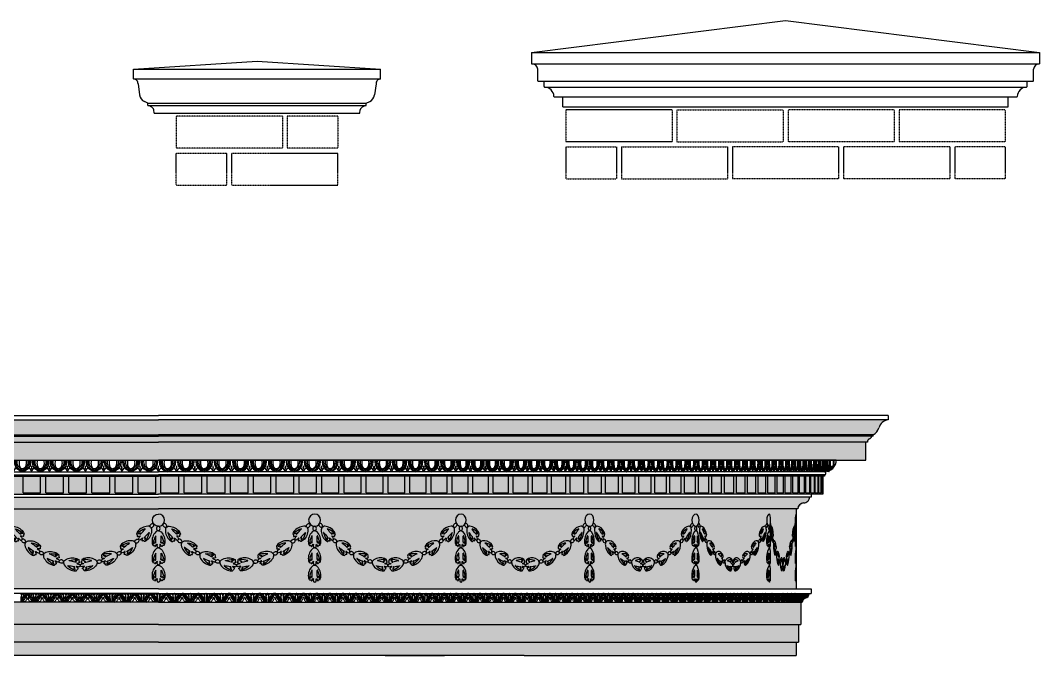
# Model space of a CAD drawing. Extents: x -9127 to 548, y 11049 to 16542.
# Drawn here: x -1516 to 548, y 15179 to 16464 of the extents above; entities that cross this region are included whole.
import ezdxf

# ---------------------------------------------------------------- set-up
doc = ezdxf.new("R2010")
doc.units = 0
doc.header["$MEASUREMENT"] = 0
doc.linetypes.add('HIDDEN', pattern=[0.375, 0.25, -0.125])
doc.layers.get('0').update_dxf_attribs({"linetype": 'CONTINUOUS'})
for name, color, linetype in [('2', 5, 'HIDDEN'), ('detail', 7, 'CONTINUOUS'), ('hatch', 133, 'CONTINUOUS')]:
    doc.layers.add(name, color=color, linetype=linetype)

# ---------------------------------------------------------------- blocks, each defined once
blk = doc.blocks.new('4')
at = {"layer": '2'}
for p, q in [((-6406.7, 11362.1), (-6621.7, 11362.1)), ((-6621.7, 11362.1), (-6621.7, 11297.1)), ((-6406.7, 11362.1), (-6406.7, 11297.1)), ((-6396.7, 11362.1), (-6396.7, 11297.1)), ((-6294.2, 11362.1), (-6396.7, 11362.1)), ((-6294.2, 11362.1), (-6294.2, 11297.1)), ((-6406.7, 11297.1), (-6621.7, 11297.1)), ((-6294.2, 11297.1), (-6396.7, 11297.1)), ((-6621.7, 11287.1), (-6519.2, 11287.1)), ((-6621.7, 11222.1), (-6621.7, 11287.1)), ((-6519.2, 11222.1), (-6519.2, 11287.1)), ((-6509.2, 11222.1), (-6509.2, 11287.1)), ((-6509.2, 11287.1), (-6294.2, 11287.1)), ((-6294.2, 11222.1), (-6294.2, 11287.1)), ((-6621.7, 11222.1), (-6519.2, 11222.1)), ((-6509.2, 11222.1), (-6294.2, 11222.1))]:
    blk.add_line(p, q, dxfattribs=at)
at = {"layer": 'detail'}
for p, q in [((-6708, 11457.1), (-6458, 11473.1)), ((-6708, 11457.1), (-6208, 11457.1)), ((-6708, 11437.1), (-6708, 11457.1)), ((-6458, 11473.1), (-6208, 11457.1)), ((-6208, 11437.1), (-6208, 11457.1)), ((-6708, 11437.1), (-6208, 11437.1)), ((-6699, 11427.1), (-6695.8, 11404.7)), ((-6217, 11427.1), (-6220.1, 11404.7)), ((-6678.8, 11388.1), (-6686.1, 11391.5)), ((-6678.8, 11388.1), (-6237.1, 11388.1)), ((-6678.8, 11383.1), (-6678.8, 11388.1)), ((-6678.8, 11383.1), (-6237.1, 11383.1)), ((-6666.5, 11368.1), (-6667, 11374.5)), ((-6249.5, 11368.1), (-6248.9, 11374.5)), ((-6237.1, 11388.1), (-6229.8, 11391.5)), ((-6237.1, 11383.1), (-6237.1, 11388.1)), ((-6666.5, 11368.1), (-6249.5, 11368.1))]:
    blk.add_line(p, q, dxfattribs=at)
for centre, radius, start, end in [((-6708.4, 11427.7), 9.4, 356.323, 87.6514), ((-6207.6, 11427.7), 9.4, 92.3486, 183.677), ((-6678.9, 11406.9), 17, 187.4168, 245), ((-6237, 11406.9), 17, 295, 352.5832), ((-6681, 11366.4), 16.9, 44.0627, 82.8072), ((-6676.2, 11372.1), 9.54, 15.8483, 39.1744), ((-6668, 11374.4), 1, 5, 15.8483), ((-6239.7, 11372.1), 9.54, 140.8256, 164.1517), ((-6247.9, 11374.4), 1, 164.1517, 175), ((-6235, 11366.4), 16.9, 97.1928, 135.9373)]:
    blk.add_arc(centre, radius, start, end, dxfattribs=at)
blk = doc.blocks.new('5')
at = {"layer": '2'}
for p, q in [((-5832.6, 11374.6), (-5832.6, 11309.6)), ((-5617.6, 11374.6), (-5832.6, 11374.6)), ((-5617.6, 11374.6), (-5617.6, 11309.6)), ((-5607.6, 11374.6), (-5392.6, 11374.6)), ((-5607.6, 11374.6), (-5607.6, 11309.6)), ((-5392.6, 11374.6), (-5392.6, 11309.6)), ((-5382.6, 11374.6), (-5382.6, 11309.6)), ((-5167.6, 11374.6), (-5382.6, 11374.6)), ((-5167.6, 11374.6), (-5167.6, 11309.6)), ((-5157.6, 11374.6), (-5157.6, 11309.6)), ((-4942.6, 11374.6), (-5157.6, 11374.6)), ((-4942.6, 11374.6), (-4942.6, 11309.6)), ((-5617.6, 11309.6), (-5832.6, 11309.6)), ((-5832.6, 11299.6), (-5730.1, 11299.6)), ((-5832.6, 11299.6), (-5832.6, 11234.6)), ((-5730.1, 11299.6), (-5730.1, 11234.6)), ((-5720.1, 11299.6), (-5720.1, 11234.6)), ((-5720.1, 11299.6), (-5505.1, 11299.6)), ((-5607.6, 11309.6), (-5392.6, 11309.6)), ((-5505.1, 11299.6), (-5505.1, 11234.6)), ((-5280.1, 11299.6), (-5495.1, 11299.6)), ((-5495.1, 11299.6), (-5495.1, 11234.6)), ((-5167.6, 11309.6), (-5382.6, 11309.6)), ((-5280.1, 11299.6), (-5280.1, 11234.6)), ((-5270.1, 11299.6), (-5270.1, 11234.6)), ((-5055.1, 11299.6), (-5270.1, 11299.6)), ((-4942.6, 11309.6), (-5157.6, 11309.6)), ((-5055.1, 11299.6), (-5055.1, 11234.6)), ((-4942.6, 11299.6), (-5045.1, 11299.6)), ((-5045.1, 11299.6), (-5045.1, 11234.6)), ((-4942.6, 11299.6), (-4942.6, 11234.6)), ((-5832.6, 11234.6), (-5730.1, 11234.6)), ((-5720.1, 11234.6), (-5505.1, 11234.6)), ((-5280.1, 11234.6), (-5495.1, 11234.6)), ((-5055.1, 11234.6), (-5270.1, 11234.6)), ((-4942.6, 11234.6), (-5045.1, 11234.6))]:
    blk.add_line(p, q, dxfattribs=at)
at = {"layer": 'detail'}
for p, q in [((-5902.1, 11490.6), (-5387.6, 11555.6)), ((-5387.6, 11555.6), (-4873.1, 11490.6)), ((-5902.1, 11490.6), (-5902.1, 11467.6)), ((-5902.1, 11490.6), (-4873.1, 11490.6)), ((-4873.1, 11490.6), (-4873.1, 11467.6)), ((-5902.1, 11467.6), (-4873.1, 11467.6)), ((-5889.6, 11433.6), (-5889.6, 11456.6)), ((-4885.6, 11433.6), (-4885.6, 11456.6)), ((-5888.6, 11432.6), (-4886.6, 11432.6)), ((-5876.6, 11421.6), (-5876.6, 11432.6)), ((-5875.7, 11420.6), (-4899.6, 11420.6)), ((-4898.6, 11421.6), (-4898.6, 11432.6)), ((-5855.7, 11400.6), (-4919.6, 11400.6)), ((-5838.6, 11380.6), (-5838.6, 11400.6)), ((-4936.6, 11380.6), (-4936.6, 11400.6)), ((-5838.6, 11380.6), (-4936.6, 11380.6))]:
    blk.add_line(p, q, dxfattribs=at)
for centre, radius, start, end in [((-5901.4, 11455.8), 11.8, 3.9619, 93.3425), ((-4873.8, 11455.8), 11.8, 86.6575, 176.0381), ((-5888.6, 11433.6), 1, 180, 270), ((-5875.6, 11421.6), 1, 180, 267.2706), ((-5876.6, 11400.6), 20, 2.7294, 87.2706), ((-4898.6, 11400.6), 20, 92.7294, 177.2706), ((-4899.6, 11421.6), 1, 272.7294, 0), ((-4886.6, 11433.6), 1, 270, 0), ((-5855.7, 11401.6), 1, 182.7294, 270), ((-4919.6, 11401.6), 1, 270, 357.2706)]:
    blk.add_arc(centre, radius, start, end, dxfattribs=at)
blk = doc.blocks.new('gren')
at = {"color": 0}
for points in [[(0, 6.6, -0.053063), (0.5, 12.7, -0.048301), (0, 18.5, -0.34482)], [(59.2, 6.6, 0.053063), (58.6, 12.7, 0.048301), (59.2, 18.5, 0.34482)]]:
    blk.add_lwpolyline(points, format="xyb", dxfattribs=at)
for centre, radius, start, end in [((36.3, 31.8), 33.5, 172.0979, 258.3608), ((37.8, 31.1), 30.5, 170.1016, 254.2834), ((38.8, 30.6), 26.7, 167.5641, 249.766), ((21.3, 31.1), 30.5, 285.7166, 9.8984), ((20.3, 30.6), 26.7, 290.234, 12.4359), ((22.8, 31.8), 33.5, 281.6392, 7.9021), ((37.1, -17.3), 41, 133.3659, 154.9901), ((22, -17.3), 41, 25.0099, 46.6341)]:
    blk.add_arc(centre, radius, start, end, dxfattribs=at)
for points in [[(18.7, 37.1), (17.9, 26.6), (20.3, 15.7), (24.5, 10.7), (29.6, 8.5)], [(40.5, 37.1), (41.2, 26.6), (38.9, 15.7), (34.7, 10.7), (29.6, 8.5)]]:
    blk.add_spline(points, degree=3, dxfattribs=at)
blk = doc.blocks.new('decor1')
at = {"color": 0}
for points in [[(4.6, -47.4), (4.7, -31.8, -0.034677), (6.2, -13.5, 0.226548), (3.3, -2, 0.110822), (0, 0, 1.23565)], [(25.6, -1.5, 0.099028), (14.7, -3.2, 0.106456), (11.3, -5.3, 0.1731), (7, -14, 0.021552), (4.6, -47.4, -0.656139)], [(7.2, -47.4, -0.16061), (13.2, -20.6, 0.005133), (19.8, -12.6, -0.264664), (25.6, -1.5, 0.739067)], [(7.2, -47.4, -0.234232), (19.9, -20.6, 0.12011), (26.6, -12.6, -0.356485), (42.6, -0.3, 0.739067)], [(13.8, -47.6, -0.245305), (25.2, -23, 0.179896), (32.4, -12.7, -0.341803), (42.6, -3.2, 0.739067)], [(20.2, -47.1, -0.237811), (27.1, -28.3, 0.185037), (35.9, -15.4, -0.334914), (42.6, -8.6, 0.739067)], [(20.2, -47.1, 0.199524), (29.2, -43.6, 0.047563), (35, -37.2, 0.146736), (38.9, -27.3, -0.153275), (42.6, -19.5, -0.673072)], [(78.1, -47.4, 0.234232), (65.3, -20.6, -0.12011), (58.7, -12.6, 0.356485), (42.6, -0.3, -0.739067)], [(71.4, -47.6, 0.245305), (60, -23, -0.179896), (52.9, -12.7, 0.341803), (42.6, -3.2, -0.739067)], [(65.1, -47.1, 0.237811), (58.2, -28.3, -0.185037), (49.4, -15.4, 0.334914), (42.6, -8.6, -0.739067)], [(65.1, -47.1, -0.199524), (56, -43.6, -0.047563), (50.2, -37.2, -0.146736), (46.4, -27.3, 0.153275), (42.6, -19.5, 0.673072)], [(78.1, -47.4, 0.16061), (72.1, -20.6, -0.005133), (65.5, -12.6, 0.264664), (59.7, -1.5, -0.739067)], [(59.7, -1.5, -0.099028), (70.6, -3.2, -0.106456), (74, -5.3, -0.1731), (78.3, -14, -0.021552), (80.7, -47.4, 0.656139)], [(80.7, -47.4), (80.5, -31.8, 0.034677), (79, -13.5, -0.226548), (81.9, -2, -0.110822), (85.3, 0, -1.23565)]]:
    blk.add_lwpolyline(points, format="xyb", dxfattribs=at)
blk = doc.blocks.new('decor3')
at = {"color": 0}
for points in [[(0, 417.2), (7.2, 415.3, -0.131652), (21.4, 407.1, -0.230639), (51.5, 319.7, -0.070365), (46.6, 301.4, -0.334111), (42.3, 298.9, 0.334111), (29.7, 291.6, -0.661259), (24.6, 291.6, -0.028678), (13.4, 309.3, 0.299442), (11.3, 303.5, -0.047568), (12.1, 298.8, -0.0135), (11.6, 290, -0.390478), (0, 278.1, -2.364346)], [(64.6, 446.7), (60.7, 440.5, 0.131652), (55.8, 424.8, 0.230639), (93.1, 340.2, 0.070365), (109.2, 330.1, 0.334111), (113.9, 331.2, -0.334111), (128.2, 334.4, 0.661259), (131.9, 337.8, 0.028678), (128.1, 358.4, -0.299442), (133.6, 355.7, 0.047568), (136.2, 351.6, 0.0135), (142.6, 345.5, 0.390478), (159.1, 344.7, 2.364346)], [(64.6, 446.7), (71.2, 450.2, -0.131652), (87.2, 453.8, -0.230639), (168.7, 410.2, -0.070365), (177.5, 393.4, -0.334111), (176.1, 388.7, 0.334111), (171.7, 374.7, -0.661259), (168, 371.3, -0.028678), (147.8, 376.7, 0.299442), (150.1, 370.9, -0.047568), (154, 368.1, -0.0135), (159.6, 361.2, -0.390478), (159.1, 344.7, -2.364346)], [(108.9, 429.8, -1.063726), (109.3, 431.6, -0.094066), (164.8, 403.2, -0.357627), (166.2, 397.4, -0.473159), (159.7, 395.9, 0.18212), (148, 399.5, 0.691876), (147.3, 397.2, -0.215814), (150.5, 391.2, -0.473159), (148.5, 389.4, -0.215814), (140.8, 394.2, 0.023076), (108.9, 429.8, -60.657064)], [(1201.5, 446.7), (1194.9, 450.2, 0.131652), (1178.9, 453.8, 0.230639), (1097.5, 410.2, 0.070365), (1088.6, 393.4, 0.334111), (1090, 388.7, -0.334111), (1094.4, 374.7, 0.661259), (1098.1, 371.3, 0.028678), (1118.3, 376.7, -0.299442), (1116, 370.9, 0.047568), (1112.1, 368.1, 0.0135), (1106.5, 361.2, 0.390478), (1107, 344.7, 2.364346)], [(1157.2, 429.8, 1.063726), (1156.8, 431.6, 0.094066), (1101.3, 403.2, 0.357627), (1100, 397.4, 0.473159), (1106.4, 395.9, -0.18212), (1118.1, 399.5, -0.691876), (1118.8, 397.2, 0.215814), (1115.7, 391.2, 0.473159), (1117.6, 389.4, 0.215814), (1125.3, 394.2, -0.023076), (1157.2, 429.8, 60.657064)], [(1201.5, 446.7), (1205.4, 440.5, -0.131652), (1210.3, 424.8, -0.230639), (1173, 340.2, -0.070365), (1156.9, 330.1, -0.334111), (1152.2, 331.2, 0.334111), (1137.9, 334.4, -0.661259), (1134.2, 337.8, -0.028678), (1138, 358.4, 0.299442), (1132.5, 355.7, -0.047568), (1129.9, 351.6, -0.0135), (1123.6, 345.5, -0.390478), (1107, 344.7, -2.364346)], [(1266.1, 417.2), (1259, 415.3, 0.131652), (1244.8, 407.1, 0.230639), (1214.6, 319.7, 0.070365), (1219.5, 301.4, 0.334111), (1223.8, 298.9, -0.334111), (1236.4, 291.6, 0.661259), (1241.5, 291.6, 0.028678), (1252.7, 309.3, -0.299442), (1254.9, 303.5, 0.047568), (1254, 298.8, 0.0135), (1254.5, 290, 0.390478), (1266.1, 278.1, 2.364346)], [(21, 374.7, -1.063726), (22.5, 375.7, -0.094066), (43.9, 317.2, -0.357627), (41, 312, -0.473159), (35.3, 315.3, 0.18212), (29.1, 326, 0.691876), (27, 324.8, -0.215814), (25.2, 318.2, -0.473159), (22.6, 318.2, -0.215814), (20.3, 326.9, 0.023076), (21, 374.7, -60.657064)], [(78.1, 401.3, 1.063726), (76.3, 401, 0.094066), (100.4, 343.5, 0.357627), (106, 341.7, 0.473159), (108, 348, -0.18212), (105.3, 360, -0.691876), (107.6, 360.5, 0.215814), (113.4, 356.9, 0.473159), (115.3, 358.7, 0.215814), (111.1, 366.7, -0.023076), (78.1, 401.3, 60.657064)], [(188.9, 323.4), (194.6, 328.1, -0.131652), (209.6, 334.8, -0.230639), (298.1, 308.4, -0.070365), (310.2, 293.7, -0.334111), (309.7, 288.9, 0.334111), (308.3, 274.4, -0.661259), (305.3, 270.2, -0.028678), (284.4, 271.4, 0.299442), (287.9, 266.3, -0.047568), (292.2, 264.2, -0.0135), (299.1, 258.7, -0.390478), (301.9, 242.4, -2.364346)], [(1077.2, 323.4), (1071.5, 328.1, 0.131652), (1056.5, 334.8, 0.230639), (968, 308.4, 0.070365), (955.9, 293.7, 0.334111), (956.4, 288.9, -0.334111), (957.8, 274.4, 0.661259), (960.8, 270.2, 0.028678), (981.7, 271.4, -0.299442), (978.2, 266.3, 0.047568), (973.9, 264.2, 0.0135), (967, 258.7, 0.390478), (964.2, 242.4, 2.364346)], [(1188, 401.3, -1.063726), (1189.8, 401, -0.094066), (1165.8, 343.5, -0.357627), (1160.1, 341.7, -0.473159), (1158.1, 348, 0.18212), (1160.8, 360, 0.691876), (1158.5, 360.5, -0.215814), (1152.7, 356.9, -0.473159), (1150.8, 358.7, -0.215814), (1155, 366.7, 0.023076), (1188, 401.3, -60.657064)], [(1245.1, 374.7, 1.063726), (1243.6, 375.7, 0.094066), (1222.2, 317.2, 0.357627), (1225.2, 312, 0.473159), (1230.9, 315.3, -0.18212), (1237, 326, -0.691876), (1239.1, 324.8, 0.215814), (1240.9, 318.2, 0.473159), (1243.5, 318.2, 0.215814), (1245.9, 326.9, -0.023076), (1245.1, 374.7, 60.657064)], [(0, 278.1), (7.2, 276.2, -0.131652), (21.4, 268, -0.230639), (51.5, 180.6, -0.070365), (46.6, 162.3, -0.334111), (42.3, 159.9, 0.334111), (29.7, 152.6, -0.661259), (24.6, 152.6, -0.028678), (13.4, 170.3, 0.299442), (11.3, 164.4, -0.047568), (12.1, 159.7, -0.0135), (11.6, 150.9, -0.390478), (0, 139.1, -2.364346)], [(188.9, 323.4), (186.3, 316.4, 0.131652), (184.7, 300.1, 0.230639), (238.2, 224.7, 0.070365), (255.9, 218, 0.334111), (260.4, 220.1, -0.334111), (273.7, 226.1, 0.661259), (276.6, 230.2, 0.028678), (268.8, 249.6, -0.299442), (274.8, 248, 0.047568), (278.1, 244.5, 0.0135), (285.6, 239.8, 0.390478), (301.9, 242.4, 2.364346)], [(211.2, 281.5, 1.063726), (209.5, 280.9, 0.094066), (244.6, 229.4, 0.357627), (250.5, 228.8, 0.473159), (251.2, 235.4, -0.18212), (246.1, 246.6, -0.691876), (248.3, 247.6, 0.215814), (254.7, 245.2, 0.473159), (256.2, 247.3, 0.215814), (250.5, 254.3, -0.023076), (211.2, 281.5, 60.657064)], [(235.7, 315.7, -1.063726), (235.7, 317.5, -0.094066), (295.8, 300.8, -0.357627), (298.3, 295.4, -0.473159), (292.3, 292.7, 0.18212), (280, 293.9, 0.691876), (279.8, 291.5, -0.215814), (284.1, 286.2, -0.473159), (282.6, 284, -0.215814), (274.1, 287.3, 0.023076), (235.7, 315.7, -60.657064)], [(335, 227.4), (339.6, 233.2, -0.131652), (353, 242.7, -0.230639), (445, 234.2, -0.070365), (459.7, 222.1, -0.334111), (460.2, 217.3, 0.334111), (461.6, 202.7, -0.661259), (459.5, 198.1, -0.028678), (438.8, 195.2, 0.299442), (443.2, 190.8, -0.047568), (447.8, 189.7, -0.0135), (455.7, 185.6, -0.378252), (461.8, 171.5, -2.364346)], [(931.2, 227.4), (926.5, 233.2, 0.131652), (913.1, 242.7, 0.230639), (821.1, 234.2, 0.070365), (806.4, 222.1, 0.334111), (805.9, 217.3, -0.334111), (804.5, 202.7, 0.661259), (806.6, 198.1, 0.028678), (827.3, 195.2, -0.299442), (822.9, 190.8, 0.047568), (818.3, 189.7, 0.0135), (810.4, 185.6, 0.378252), (804.3, 171.5, 2.364346)], [(1077.2, 323.4), (1079.8, 316.4, -0.131652), (1081.4, 300.1, -0.230639), (1028, 224.7, -0.070365), (1010.2, 218, -0.334111), (1005.7, 220.1, 0.334111), (992.4, 226.1, -0.661259), (989.5, 230.2, -0.028678), (997.3, 249.6, 0.299442), (991.4, 248, -0.047568), (988, 244.5, -0.0135), (980.6, 239.8, -0.390478), (964.2, 242.4, -2.364346)], [(1030.4, 315.7, 1.063726), (1030.4, 317.5, 0.094066), (970.3, 300.8, 0.357627), (967.9, 295.4, 0.473159), (973.8, 292.7, -0.18212), (986.1, 293.9, -0.691876), (986.3, 291.5, 0.215814), (982, 286.2, 0.473159), (983.5, 284, 0.215814), (992, 287.3, -0.023076), (1030.4, 315.7, 60.657064)], [(1054.9, 281.5, -1.063726), (1056.6, 280.9, -0.094066), (1021.5, 229.4, -0.357627), (1015.6, 228.8, -0.473159), (1014.9, 235.4, 0.18212), (1020, 246.6, 0.691876), (1017.8, 247.6, -0.215814), (1011.4, 245.2, -0.473159), (1009.9, 247.3, -0.215814), (1015.6, 254.3, 0.023076), (1054.9, 281.5, -60.657064)], [(1266.1, 278.1), (1259, 276.2, 0.131652), (1244.8, 268, 0.230639), (1214.6, 180.6, 0.070365), (1219.5, 162.3, 0.334111), (1223.8, 159.9, -0.334111), (1236.4, 152.6, 0.661259), (1241.5, 152.6, 0.028678), (1252.7, 170.3, -0.299442), (1254.9, 164.4, 0.047568), (1254, 159.7, 0.0135), (1254.5, 150.9, 0.390478), (1266.1, 139.1, 2.364346)], [(21, 235.6, -1.063726), (22.5, 236.6, -0.094066), (43.9, 178.1, -0.357627), (41, 172.9, -0.473159), (35.3, 176.2, 0.18212), (29.1, 186.9, 0.691876), (27, 185.7, -0.215814), (25.2, 179.1, -0.473159), (22.6, 179.1, -0.215814), (20.3, 187.9, 0.023076), (21, 235.6, -60.657064)], [(335.2, 227.9), (334.1, 220.6, 0.131652), (335.9, 204.3, 0.230639), (404, 141.8, 0.070365), (422.8, 139, 0.334111), (426.7, 141.9, -0.334111), (438.5, 150.6, 0.661259), (440.5, 155.2, 0.028678), (428.7, 172.6, -0.299442), (434.9, 172.2, 0.047568), (438.9, 169.6, 0.0135), (447.2, 166.5, 0.378252), (461.8, 171.4, 2.364346)], [(365.8, 191.7, 1.063726), (364.2, 190.7, 0.094066), (409.4, 147.7, 0.357627), (415.3, 148.4, 0.473159), (414.5, 154.9, -0.18212), (407.2, 164.8, -0.691876), (409.2, 166.3, 0.215814), (415.9, 165.3, 0.473159), (417, 167.7, 0.215814), (409.9, 173.3, -0.023076), (365.8, 191.7, 60.657064)], [(382.3, 229, -1.063726), (382, 230.8, -0.094066), (444.2, 226.2, -0.357627), (447.7, 221.4, -0.473159), (442.3, 217.6, 0.18212), (430.1, 216.3, 0.691876), (430.3, 213.9, -0.215814), (435.6, 209.6, -0.473159), (434.5, 207.2, -0.215814), (425.5, 208.7, 0.023076), (382.3, 229, -60.657064)], [(497.2, 163.4), (500.6, 170, -0.131652), (511.7, 182, -0.230639), (603.6, 192, -0.070365), (620.4, 183.2, -0.334111), (621.9, 178.5, 0.334111), (626.2, 164.5, -0.661259), (625.1, 159.6, -0.028678), (605.3, 152.6, 0.299442), (610.5, 149.2, -0.047568), (615.3, 149, -0.0135), (623.8, 146.6, -0.355328), (633.1, 133.6, -2.364346)], [(543.3, 174.5, -1.063726), (542.6, 176.2, -0.094066), (604.4, 184.1, -0.357627), (608.8, 180, -0.473159), (604.3, 175.2, 0.18212), (592.6, 171.6, 0.691876), (593.3, 169.3, -0.215814), (599.3, 166.1, -0.473159), (598.7, 163.5, -0.215814), (589.7, 163.2, 0.023076), (543.3, 174.5, -60.657064)], [(769, 163.4), (765.5, 170, 0.131652), (754.4, 182, 0.230639), (662.5, 192, 0.070365), (645.7, 183.2, 0.334111), (644.2, 178.5, -0.334111), (639.9, 164.5, 0.661259), (641, 159.6, 0.028678), (660.8, 152.6, -0.299442), (655.6, 149.2, 0.047568), (650.8, 149, 0.0135), (642.3, 146.6, 0.355328), (633.1, 133.6, 2.364346)], [(722.9, 174.5, 1.063726), (723.5, 176.2, 0.094066), (661.7, 184.1, 0.357627), (657.3, 180, 0.473159), (661.8, 175.2, -0.18212), (673.5, 171.6, -0.691876), (672.8, 169.3, 0.215814), (666.8, 166.1, 0.473159), (667.4, 163.5, 0.215814), (676.4, 163.2, -0.023076), (722.9, 174.5, 60.657064)], [(930.9, 227.9), (932, 220.6, -0.131652), (930.2, 204.3, -0.230639), (862.1, 141.8, -0.070365), (843.3, 139, -0.334111), (839.4, 141.9, 0.334111), (827.6, 150.6, -0.661259), (825.6, 155.2, -0.028678), (837.4, 172.6, 0.299442), (831.2, 172.2, -0.047568), (827.2, 169.6, -0.0135), (818.9, 166.5, -0.378252), (804.3, 171.4, -2.364346)], [(883.8, 229, 1.063726), (884.1, 230.8, 0.094066), (821.9, 226.2, 0.357627), (818.4, 221.4, 0.473159), (823.8, 217.6, -0.18212), (836, 216.3, -0.691876), (835.8, 213.9, 0.215814), (830.5, 209.6, 0.473159), (831.6, 207.2, 0.215814), (840.6, 208.7, -0.023076), (883.8, 229, 60.657064)], [(900.3, 191.7, -1.063726), (901.9, 190.7, -0.094066), (856.7, 147.7, -0.357627), (850.8, 148.4, -0.473159), (851.6, 154.9, 0.18212), (858.9, 164.8, 0.691876), (857, 166.3, -0.215814), (850.2, 165.3, -0.473159), (849.1, 167.7, -0.215814), (856.2, 173.3, 0.023076), (900.3, 191.7, -60.657064)], [(1245.1, 235.6, 1.063726), (1243.6, 236.6, 0.094066), (1222.2, 178.1, 0.357627), (1225.2, 172.9, 0.473159), (1230.9, 176.2, -0.18212), (1237, 186.9, -0.691876), (1239.1, 185.7, 0.215814), (1240.9, 179.1, 0.473159), (1243.5, 179.1, 0.215814), (1245.9, 187.9, -0.023076), (1245.1, 235.6, 60.657064)], [(0, 139.1), (7.2, 137.1, -0.131652), (21.4, 129, -0.230639), (51.5, 41.6, -0.070365), (46.6, 23.2, -0.334111), (42.3, 20.8, 0.334111), (29.7, 13.5, -0.661259), (24.6, 13.5, -0.028678), (13.4, 31.2, 0.299442), (11.3, 25.4, -0.047568), (12.1, 20.6, -0.0135), (11.6, 11.8, -0.390478), (0, 0, -2.364346)], [(21, 96.6, -1.063726), (22.5, 97.6, -0.094066), (43.9, 39, -0.357627), (41, 33.9, -0.473159), (35.3, 37.2, 0.18212), (29.1, 47.8, 0.691876), (27, 46.6, -0.215814), (25.2, 40, -0.473159), (22.6, 40, -0.215814), (20.3, 48.8, 0.023076), (21, 96.6, -60.657064)], [(497.2, 163.8), (497.6, 156.4, 0.131652), (502.7, 140.8, 0.230639), (581.8, 93.1, 0.070365), (600.8, 94, 0.334111), (604, 97.6, -0.334111), (613.8, 108.5, 0.661259), (614.9, 113.4, 0.028678), (599.9, 128.1, -0.299442), (606.1, 129, 0.047568), (610.5, 127.2, 0.0135), (619.2, 125.8, 0.355328), (633.1, 133.6, 2.364346)], [(534.4, 134.4, 1.063726), (533.1, 133.1, 0.094066), (585.8, 99.9, 0.357627), (591.5, 101.7, 0.473159), (589.5, 108, -0.18212), (580.4, 116.3, -0.691876), (582, 118, 0.215814), (588.8, 118.4, 0.473159), (589.4, 121, 0.215814), (581.3, 125.1, -0.023076), (534.4, 134.4, 60.657064)], [(768.9, 163.8), (768.5, 156.4, -0.131652), (763.5, 140.8, -0.230639), (684.3, 93.1, -0.070365), (665.3, 94, -0.334111), (662.1, 97.6, 0.334111), (652.3, 108.5, -0.661259), (651.2, 113.4, -0.028678), (666.2, 128.1, 0.299442), (660.1, 129, -0.047568), (655.6, 127.2, -0.0135), (646.9, 125.8, -0.355328), (633.1, 133.6, -2.364346)], [(731.7, 134.4, -1.063726), (733, 133.1, -0.094066), (680.3, 99.9, -0.357627), (674.6, 101.7, -0.473159), (676.6, 108, 0.18212), (685.8, 116.3, 0.691876), (684.1, 118, -0.215814), (677.3, 118.4, -0.473159), (676.8, 121, -0.215814), (684.8, 125.1, 0.023076), (731.7, 134.4, -60.657064)], [(1266.1, 139.1), (1259, 137.1, 0.131652), (1244.8, 129, 0.230639), (1214.6, 41.6, 0.070365), (1219.5, 23.2, 0.334111), (1223.8, 20.8, -0.334111), (1236.4, 13.5, 0.661259), (1241.5, 13.5, 0.028678), (1252.7, 31.2, -0.299442), (1254.9, 25.4, 0.047568), (1254, 20.6, 0.0135), (1254.5, 11.8, 0.390478), (1266.1, 0, 2.364346)], [(1245.1, 96.6, 1.063726), (1243.6, 97.6, 0.094066), (1222.2, 39, 0.357627), (1225.2, 33.9, 0.473159), (1230.9, 37.2, -0.18212), (1237, 47.8, -0.691876), (1239.1, 46.6, 0.215814), (1240.9, 40, 0.473159), (1243.5, 40, 0.215814), (1245.9, 48.8, -0.023076), (1245.1, 96.6, 60.657064)]]:
    blk.add_lwpolyline(points, format="xyb", dxfattribs=at)
for centre, start, end in [((0, 502.9), 270, 90), ((1266.1, 502.9), 90, 270)]:
    blk.add_arc(centre, 49.5, start, end, dxfattribs=at)
for centre, major_axis in [((0, 435.3), (0, 18.1)), ((52.3, 460), (-12.3, 13.3)), ((1213.8, 460), (12.3, 13.3)), ((174.2, 333.9), (-14.7, 10.6)), ((1091.9, 333.9), (14.7, 10.6)), ((318.4, 234.9), (-16.5, 7.5)), ((479.5, 167.4), (-17.7, 4)), ((786.6, 167.6), (17.7, 3.8)), ((947.6, 235.1), (16.6, 7.2))]:
    blk.add_ellipse(centre, major_axis=major_axis, ratio=0.743609, start_param=3.141593, end_param=6.283185, dxfattribs=at)
at = {"color": 0, "extrusion": (0, 0, -1)}
for centre, major_axis in [((52.3, 460), (-12.3, 13.3)), ((1213.8, 460), (12.3, 13.3)), ((1266.1, 435.3), (0, 18.1)), ((174.2, 333.9), (-14.7, 10.6)), ((1091.9, 333.9), (14.7, 10.6)), ((947.7, 234.9), (16.5, 7.5)), ((318.6, 235.1), (-16.6, 7.2)), ((479.5, 167.6), (-17.7, 3.8)), ((786.6, 167.4), (17.7, 4))]:
    blk.add_ellipse(centre, major_axis=major_axis, ratio=0.743609, start_param=3.141593, end_param=6.283185, dxfattribs=at)
blk = doc.blocks.new('31')
at = {"layer": 'hatch'}
h = blk.add_hatch(color=256, dxfattribs=at)
h.set_gradient(color1=(250, 250, 250), color2=(128, 128, 128), one_color=1, tint=0.5, name='INVCYLINDER')
edge = h.paths.add_edge_path()
edge.add_ellipse((-2461.9, 10651.5), major_axis=(-4.84, 4.84), ratio=1, start_angle=56.5228, end_angle=119.3848)
edge.add_ellipse((-2466.2, 10638.8), major_axis=(-4.68, 4.68), ratio=1, start_angle=219.6112, end_angle=293.1759, ccw=False)
edge.add_line((-2459.6, 10638.1), (-1024, 10638.1))
edge.add_line((-1024, 10638.1), (411.6, 10638.1))
edge.add_ellipse((418.2, 10638.8), major_axis=(4.68, 4.68), ratio=1, start_angle=66.8241, end_angle=140.3888, ccw=False)
edge.add_ellipse((413.9, 10651.5), major_axis=(4.84, 4.84), ratio=1, start_angle=240.6152, end_angle=303.4772)
edge.add_line((420.6, 10650.1), (-1024, 10650.1))
edge.add_line((-1024, 10650.1), (-2468.6, 10650.1))
edge = h.paths.add_edge_path()
edge.add_line((-1024, 10653.1), (423.6, 10653.1))
edge.add_ellipse((409.5, 10676.2), major_axis=(19.2, 19.2), ratio=1, start_angle=256.5687, end_angle=295.0569)
edge.add_ellipse((456.1, 10661.4), major_axis=(-15.5, 15.5), ratio=1, start_angle=-38.6448, end_angle=30.2524, ccw=False)
edge.add_line((453.6, 10683.1), (-1024, 10683.1))
edge.add_line((-1024, 10683.1), (-2501.6, 10683.1))
edge.add_ellipse((-2504, 10661.4), major_axis=(15.5, 15.5), ratio=1, start_angle=329.7476, end_angle=398.6448, ccw=False)
edge.add_ellipse((-2457.4, 10676.2), major_axis=(19.2, 19.2), ratio=1, start_angle=154.9431, end_angle=193.4313)
edge.add_line((-2471.6, 10653.1), (-1024, 10653.1))
h = blk.add_hatch(color=256, dxfattribs=at)
h.set_gradient(color1=(250, 250, 250), color2=(148, 148, 148), one_color=1, tint=0.58, name='INVCYLINDER')
h.paths.add_polyline_path([(-2320.1, 10233.1), (-1024, 10233.1), (272.1, 10233.1), (272.1, 10269.1), (-1024, 10269.1), (-2320.1, 10269.1)])
h.paths.add_polyline_path([(-2324.6, 10269.1), (-1024, 10269.1), (276.6, 10269.1), (276.6, 10314.1), (-1024, 10314.1), (-2324.6, 10314.1)])
h.paths.add_polyline_path([(-2315.6, 10206.1), (-283.2, 10206.1), (267.6, 10206.1), (267.6, 10233.1), (-1024, 10233.1), (-2315.6, 10233.1)])
h.paths.add_polyline_path([(-2456.6, 10602.1), (-2396.6, 10602.1), (-1024, 10602.1), (348.6, 10602.1), (408.6, 10602.1), (408.6, 10638.1), (-1024, 10638.1), (-2456.6, 10638.1)])
h.paths.add_polyline_path([(-2369.6, 10533.1), (-1024, 10533.1), (321.6, 10533.1), (321.6, 10569.1), (-1024, 10569.1), (-2369.6, 10569.1)])
h = blk.add_hatch(color=256, dxfattribs=at)
h.set_gradient(color1=(250, 250, 250), color2=(128, 128, 128), one_color=1, tint=0.5, name='INVCYLINDER')
edge = h.paths.add_edge_path()
edge.add_ellipse((-2330.6, 10527.1), major_axis=(-8.49, 8.49), ratio=1, start_angle=45, end_angle=135)
edge.add_ellipse((-2330.6, 10503.1), major_axis=(8.49, 8.49), ratio=1, start_angle=315, end_angle=405, ccw=False)
edge.add_line((-2318.6, 10503.1), (-1024, 10503.1))
edge.add_line((-1024, 10503.1), (270.6, 10503.1))
edge.add_ellipse((282.6, 10503.1), major_axis=(-8.49, 8.49), ratio=1, start_angle=-45, end_angle=45, ccw=False)
edge.add_ellipse((282.6, 10527.1), major_axis=(-8.49, 8.49), ratio=1, start_angle=135, end_angle=225)
edge.add_line((294.6, 10527.1), (-1024, 10527.1))
edge.add_line((-1024, 10527.1), (-2342.6, 10527.1))
h = blk.add_hatch(color=256, dxfattribs=at)
h.set_gradient(color1=(250, 250, 250), color2=(148, 148, 148), one_color=1, tint=0.58, name='INVCYLINDER')
h.paths.add_polyline_path([(-1024, 10341.1), (267.6, 10341.1), (267.6, 10503.1), (-1024, 10503.1), (-2315.6, 10503.1), (-2315.6, 10341.1)])
at = {"layer": 'detail'}
for p, q in [((-2501.6, 10692.1), (-1024, 10692.1)), ((453.6, 10692.1), (-1024, 10692.1)), ((453.6, 10692.1), (453.6, 10683.1)), ((-2501.6, 10683.1), (-1024, 10683.1)), ((453.6, 10683.1), (-1024, 10683.1)), ((-2471.6, 10653.1), (-1024, 10653.1)), ((423.6, 10653.1), (-1024, 10653.1)), ((423.6, 10650.1), (423.6, 10653.1)), ((-2471.6, 10650.1), (-1024, 10650.1)), ((-2459.6, 10638.1), (-1024, 10638.1)), ((423.6, 10650.1), (-1024, 10650.1)), ((411.6, 10638.1), (-1024, 10638.1)), ((408.6, 10602.1), (408.6, 10638.1)), ((-2396.6, 10602.1), (-1024, 10602.1)), ((-2396.6, 10602.1), (348.6, 10602.1)), ((348.6, 10602.1), (-1024, 10602.1)), ((348.6, 10602.1), (408.6, 10602.1)), ((-2372.6, 10578.1), (-1024, 10578.1)), ((-2372.6, 10572.1), (-1024, 10572.1)), ((-2372.6, 10569.1), (-1024, 10569.1)), ((-1298, 10535.6), (-1298, 10569.1)), ((-1262.6, 10535.6), (-1262.6, 10569.1)), ((-1251.9, 10535.6), (-1251.9, 10569.1)), ((-1216.3, 10535.6), (-1216.3, 10569.1)), ((-1205.4, 10535.6), (-1205.4, 10569.1)), ((-1169.6, 10535.6), (-1169.6, 10569.1)), ((-1158.7, 10535.6), (-1158.7, 10569.1)), ((-1122.8, 10535.6), (-1122.8, 10569.1)), ((-1111.9, 10535.6), (-1111.9, 10569.1)), ((-1075.9, 10535.6), (-1075.9, 10569.1)), ((-1065, 10535.6), (-1065, 10569.1)), ((-1029, 10535.6), (-1029, 10569.1)), ((324.6, 10578.1), (-1024, 10578.1)), ((324.6, 10572.1), (-1024, 10572.1)), ((324.6, 10569.1), (-1024, 10569.1)), ((-1019, 10535.6), (-1019, 10569.1)), ((-983, 10535.6), (-983, 10569.1)), ((-972, 10535.6), (-972, 10569.1)), ((-936, 10535.6), (-936, 10569.1)), ((-925.1, 10535.6), (-925.1, 10569.1)), ((-889.2, 10535.6), (-889.2, 10569.1)), ((-878.3, 10535.6), (-878.3, 10569.1)), ((-842.5, 10535.6), (-842.5, 10569.1)), ((-831.7, 10535.6), (-831.7, 10569.1)), ((-796.1, 10535.6), (-796.1, 10569.1)), ((-785.3, 10535.6), (-785.3, 10569.1)), ((-749.9, 10535.6), (-749.9, 10569.1)), ((-739.2, 10535.6), (-739.2, 10569.1)), ((-704.1, 10535.6), (-704.1, 10569.1)), ((-693.4, 10535.6), (-693.4, 10569.1)), ((-658.6, 10535.6), (-658.6, 10569.1)), ((-648.1, 10535.6), (-648.1, 10569.1)), ((-613.6, 10535.6), (-613.6, 10569.1)), ((-603.2, 10535.6), (-603.2, 10569.1)), ((-569, 10535.6), (-569, 10569.1)), ((-558.7, 10535.6), (-558.7, 10569.1)), ((-525.1, 10535.6), (-525.1, 10569.1)), ((-514.9, 10535.6), (-514.9, 10569.1)), ((-481.6, 10535.6), (-481.6, 10569.1)), ((-471.7, 10535.6), (-471.7, 10569.1)), ((-439, 10535.6), (-439, 10569.1)), ((-429.1, 10535.6), (-429.1, 10569.1)), ((-396.8, 10535.6), (-396.8, 10569.1)), ((-387.2, 10535.6), (-387.2, 10569.1)), ((-355.6, 10535.6), (-355.6, 10569.1)), ((-346.2, 10535.6), (-346.2, 10569.1)), ((-315.1, 10535.6), (-315.1, 10569.1)), ((-305.9, 10535.6), (-305.9, 10569.1)), ((-275.5, 10535.6), (-275.5, 10569.1)), ((-266.5, 10535.6), (-266.5, 10569.1)), ((-236.9, 10535.6), (-236.9, 10569.1)), ((-228, 10535.6), (-228, 10569.1)), ((-199.1, 10535.6), (-199.1, 10569.1)), ((-190.5, 10535.6), (-190.5, 10569.1)), ((-162.4, 10535.6), (-162.4, 10569.1)), ((-154, 10535.6), (-154, 10569.1)), ((-126.7, 10535.6), (-126.7, 10569.1)), ((-118.6, 10535.6), (-118.6, 10569.1)), ((-92.1, 10535.6), (-92.1, 10569.1)), ((-84.2, 10535.6), (-84.2, 10569.1)), ((-58.6, 10535.6), (-58.6, 10569.1)), ((-51, 10535.6), (-51, 10569.1)), ((-26.2, 10535.6), (-26.2, 10569.1)), ((-19, 10535.6), (-19, 10569.1)), ((4.9, 10535.6), (4.9, 10569.1)), ((11.8, 10535.6), (11.8, 10569.1)), ((34.8, 10535.6), (34.8, 10569.1)), ((41.4, 10535.6), (41.4, 10569.1)), ((63.3, 10535.6), (63.3, 10569.1)), ((69.7, 10535.6), (69.7, 10569.1)), ((90.6, 10535.6), (90.6, 10569.1)), ((96.6, 10535.6), (96.6, 10569.1)), ((116.4, 10535.6), (116.4, 10569.1)), ((122.2, 10535.6), (122.2, 10569.1)), ((141.1, 10535.6), (141.1, 10569.1)), ((146.4, 10535.6), (146.4, 10569.1)), ((164.1, 10535.6), (164.1, 10569.1)), ((169.1, 10535.6), (169.1, 10569.1)), ((185.8, 10535.6), (185.8, 10569.1)), ((190.5, 10535.6), (190.5, 10569.1)), ((205.8, 10535.6), (205.8, 10569.1)), ((210.3, 10535.6), (210.3, 10569.1)), ((224.6, 10535.6), (224.6, 10569.1)), ((228.7, 10535.6), (228.7, 10569.1)), ((241.9, 10535.6), (241.9, 10569.1)), ((245.5, 10535.6), (245.5, 10569.1)), ((257.5, 10535.6), (257.5, 10569.1)), ((260.8, 10535.6), (260.8, 10569.1)), ((271.6, 10535.6), (271.6, 10569.1)), ((274.5, 10535.6), (274.5, 10569.1)), ((284.1, 10535.6), (284.1, 10569.1)), ((286.7, 10535.6), (286.7, 10569.1)), ((295.3, 10535.6), (295.3, 10569.1)), ((297.2, 10535.6), (297.2, 10569.1)), ((304.6, 10535.6), (304.6, 10569.1)), ((306.2, 10535.6), (306.2, 10569.1)), ((312.2, 10535.6), (312.2, 10569.1)), ((313.6, 10535.6), (313.6, 10569.1)), ((318.1, 10535.6), (318.1, 10569.1)), ((319.3, 10535.6), (319.3, 10569.1)), ((321.6, 10569.1), (321.6, 10533.1)), ((324.6, 10572.1), (324.6, 10569.1)), ((-2369.6, 10533.1), (-1024, 10533.1)), ((-2345.6, 10527.1), (-1024, 10527.1)), ((-1298, 10535.6), (-1262.6, 10535.6)), ((-1251.9, 10535.6), (-1216.3, 10535.6)), ((-1205.4, 10535.6), (-1169.6, 10535.6)), ((-1158.7, 10535.6), (-1122.8, 10535.6)), ((-1111.9, 10535.6), (-1075.9, 10535.6)), ((-1065, 10535.6), (-1029, 10535.6)), ((321.6, 10533.1), (-1024, 10533.1)), ((297.6, 10527.1), (-1024, 10527.1)), ((-1019, 10535.6), (-983, 10535.6)), ((-972, 10535.6), (-936, 10535.6)), ((-925.1, 10535.6), (-889.2, 10535.6)), ((-878.3, 10535.6), (-842.5, 10535.6)), ((-831.7, 10535.6), (-796.1, 10535.6)), ((-785.3, 10535.6), (-749.9, 10535.6)), ((-739.2, 10535.6), (-704.1, 10535.6)), ((-693.4, 10535.6), (-658.6, 10535.6)), ((-648.1, 10535.6), (-613.6, 10535.6)), ((-603.2, 10535.6), (-569, 10535.6)), ((-558.7, 10535.6), (-525.1, 10535.6)), ((-514.9, 10535.6), (-481.6, 10535.6)), ((-471.7, 10535.6), (-439, 10535.6)), ((-429.1, 10535.6), (-396.8, 10535.6)), ((-387.2, 10535.6), (-355.6, 10535.6)), ((-346.2, 10535.6), (-315.1, 10535.6)), ((-305.9, 10535.6), (-275.5, 10535.6)), ((-266.5, 10535.6), (-236.9, 10535.6)), ((-228, 10535.6), (-199.1, 10535.6)), ((-190.5, 10535.6), (-162.4, 10535.6)), ((-154, 10535.6), (-126.7, 10535.6)), ((-118.6, 10535.6), (-92.1, 10535.6)), ((-84.2, 10535.6), (-58.6, 10535.6)), ((-51, 10535.6), (-26.2, 10535.6)), ((-19, 10535.6), (4.9, 10535.6)), ((11.8, 10535.6), (34.8, 10535.6)), ((41.4, 10535.6), (63.3, 10535.6)), ((69.7, 10535.6), (90.6, 10535.6)), ((96.6, 10535.6), (116.4, 10535.6)), ((122.2, 10535.6), (141.1, 10535.6)), ((146.4, 10535.6), (164.1, 10535.6)), ((169.1, 10535.6), (185.8, 10535.6)), ((190.5, 10535.6), (205.8, 10535.6)), ((210.3, 10535.6), (224.6, 10535.6)), ((228.7, 10535.6), (241.9, 10535.6)), ((245.5, 10535.6), (257.5, 10535.6)), ((260.8, 10535.6), (271.6, 10535.6)), ((274.5, 10535.6), (284.1, 10535.6)), ((286.7, 10535.6), (295.3, 10535.6)), ((297.2, 10535.6), (304.6, 10535.6)), ((297.6, 10533.1), (297.6, 10527.1)), ((306.2, 10535.6), (312.2, 10535.6)), ((313.6, 10535.6), (318.1, 10535.6)), ((319.3, 10535.6), (321.6, 10535.6)), ((-2318.6, 10503.1), (-1024, 10503.1)), ((270.6, 10503.1), (-1024, 10503.1)), ((267.6, 10503.1), (267.6, 10341.1)), ((-1024, 10341.1), (-2345.6, 10341.1)), ((-1024, 10332.1), (-2345.6, 10332.1)), ((-1024, 10341.1), (297.6, 10341.1)), ((-1024, 10332.1), (297.6, 10332.1)), ((297.6, 10341.1), (297.6, 10332.1)), ((-1024, 10314.1), (-2327.6, 10314.1)), ((-1024, 10314.1), (279.6, 10314.1)), ((276.6, 10314.1), (276.6, 10269.1)), ((279.6, 10314.4), (279.6, 10320.2)), ((-1024, 10269.1), (-2324.6, 10269.1)), ((-1024, 10269.1), (276.6, 10269.1)), ((272.1, 10269.1), (272.1, 10233.1)), ((-1024, 10233.1), (-2320.1, 10233.1)), ((-1024, 10233.1), (272.1, 10233.1)), ((267.6, 10233.1), (267.6, 10206.1)), ((-283.2, 10206.1), (-2315.6, 10206.1)), ((-564.8, 10206.1), (-684.8, 10206.1)), ((-564.8, 10206.1), (-444.8, 10206.1)), ((-283.2, 10206.1), (267.6, 10206.1))]:
    blk.add_line(p, q, dxfattribs=at)
for centre, radius, start, end in [((268.2, 10336.9), 23.4, 323.6346, 348.2317), ((281.3, 10333.6), 12, 298.8409, 353.235), ((276.8, 10334.8), 15.6, 311.0365, 350.1364), ((281.3, 10334.7), 13, 296.3217, 348.7536), ((245.2, 10338.7), 44.7, 339.5006, 350.3307)]:
    blk.add_arc(centre, radius, start, end, dxfattribs=at)
for centre, major_axis, ratio, start_param, end_param in [((456.1, 10661.4), (-15.5, 15.5), 1, -0.67448, 0.528004), ((409.5, 10676.2), (19.2, 19.2), 1, 4.477969, 5.149714), ((418.2, 10638.8), (4.68, 4.68), 1, 1.166301, 2.450247), ((413.9, 10651.5), (4.84, 4.84), 1, 4.199528, 5.296675), ((324.6, 10602.1), (-17, 17), 1, 2.356194, 3.926991), ((333.8, 10590.3), (0, 18.8), 0.2, 1.566439, 1.759494), ((334.6, 10598.6), (0, 20.9), 0.2, 1.432878, 2.938451), ((334.8, 10598.2), (0, 19), 0.2, 1.398037, 2.867286), ((334.9, 10597.9), (0, 16.7), 0.2, 1.353749, 2.788443), ((332.8, 10598.2), (0, 19), 0.2, 3.4159, 4.885148), ((332.6, 10597.9), (0, 16.7), 0.2, 3.494742, 4.929436), ((332.9, 10598.6), (0, 20.9), 0.2, 3.344735, 4.850307), ((333.9, 10585.1), (3.41, 6.12), 0.656075, 4.504274, 5.693469), ((333.7, 10590.3), (0, 18.8), 0.2, 4.523691, 4.716746), ((341.2, 10589.9), (0, 18.8), 0.2, 1.566439, 1.759494), ((340.3, 10599.6), (0, 15.3), 0.268686, 2.795453, 4.815338), ((340, 10599.2), (-0.1, 10.8), 0.305371, 2.818764, 4.888048), ((340.1, 10599.3), (-0.1, 13), 0.290195, 2.872121, 4.84996), ((324.6, 10575.1), (2.12, 2.12), 1, 3.926991, 7.068583), ((333.7, 10583.2), (0, 18.3), 0.2, 1.378445, 1.590497), ((334.7, 10567.9), (0, 25.6), 0.2, 0.756878, 1.134292), ((332.8, 10567.9), (0, 25.6), 0.2, -1.005302, -0.756878), ((333.8, 10583.2), (0, 18.3), 0.2, 4.692689, 4.90474), ((341.1, 10582.9), (0, 18.3), 0.2, 1.378445, 1.590497), ((282.6, 10527.1), (-8.49, 8.49), 1, 2.356194, 3.926991), ((282.6, 10503.1), (-8.49, 8.49), 1, -0.785398, 0.785398), ((279.2, 10329), (0, 3.33), 0.133333, -0.755849, -0.314364), ((279, 10328.1), (0, 5.17), 0.133333, 4.513746, 5.404897), ((286.2, 10319.6), (0, 49.7), 0.133333, 1.419142, 1.557793), ((299, 10310.2), (0, 145.8), 0.133333, 1.456191, 1.542386), ((281.9, 10316), (0, 16.5), 0.133333, 1.031354, 1.668353), ((292.7, 10311.2), (9.42, 9.42), 1, 1.338998, 2.136662), ((280.4, 10326.3), (0, 5.41), 0.133333, 0.771527, 1.457134), ((281.4, 10314.6), (0, 12.6), 0.133333, 0.667228, 1.587563), ((281.5, 10314.8), (2.1, 24.1), 0.072285, 1.207797, 1.596535), ((280.2, 10327.6), (0, 3.59), 0.133333, 0.347301, 0.771527), ((260.7, 10446.3), (0, 189), 0.133333, 4.011393, 4.031924), ((280.5, 10321.1), (0, 10.5), 0.133333, -0.047523, 0.347301), ((280.9, 10327.6), (0, 4.73), 0.133333, 0.571777, 1.606702), ((279.7, 10331.1), (0, 8.23), 0.133333, 3.77685, 4.254997), ((281.4, 10315.4), (0, 8.34), 0.133333, 0.751474, 1.465753), ((280.1, 10329), (0, 6.71), 0.133333, 3.748812, 4.460779), ((281.4, 10326.1), (0, 5.99), 0.133333, -0.030193, 1.33957), ((280.1, 10328.2), (0, 8.14), 0.133333, 3.746764, 4.478636), ((281.5, 10326.7), (0, 4.29), 0.133333, 0.087428, 1.404843), ((281.5, 10326), (0, 3), 0.133333, 0.14567, 1.438359), ((280.3, 10322.5), (0, 6.93), 0.133333, 4.04642, 4.629205), ((282, 10321.1), (0, 5.44), 0.133333, 0.824409, 1.432776), ((281.5, 10326.1), (0, 5.99), 0.133333, -1.33957, 0.030193), ((281.4, 10326.7), (0, 4.29), 0.133333, -1.404843, -0.087428), ((281.4, 10326), (0, 3), 0.133333, -1.438359, -0.14567), ((280.9, 10321.1), (0, 5.44), 0.133333, -1.432776, -0.824409), ((282.6, 10322.5), (0, 6.93), 0.133333, 1.65398, 2.107616), ((282.8, 10328.2), (0, 8.14), 0.133333, 1.804549, 2.536421), ((279.9, 10315.7), (2.12, 8.24), 0.130743, 5.159333, 5.531455), ((279.8, 10315.1), (2.1, 10.9), 0.132418, 5.119625, 5.627203), ((282.8, 10329), (0, 6.71), 0.133333, 1.822406, 2.534374), ((279.8, 10314.9), (2.2, 12.4), 0.132722, 5.121412, 5.615878), ((282, 10327.6), (0, 4.73), 0.133333, 4.676483, 5.711408), ((282.4, 10321.1), (0, 10.5), 0.133333, -0.347301, 0.047523), ((283.2, 10331.1), (0, 8.23), 0.133333, 2.028188, 2.506336), ((261.7, 10313), (21, 145.6), 0.132154, -1.506359, -1.456214), ((279.6, 10316.4), (2.9, 16.4), 0.131935, 4.939906, 5.251746), ((302.2, 10446.3), (0, 189), 0.133333, 2.251261, 2.271792), ((282.7, 10327.6), (0, 3.59), 0.133333, -0.771527, -0.347301), ((300.7, 10307.4), (21, 146), 0.131798, 1.456221, 1.501356), ((282.5, 10326.3), (0, 5.41), 0.133333, -1.457134, -0.771527), ((283.9, 10328.1), (0, 5.17), 0.133333, 0.878288, 1.769439), ((276.7, 10319.6), (0, 49.7), 0.133333, -1.546392, -1.419142), ((283.7, 10329), (0, 3.33), 0.133333, 0.314364, 0.755849), ((284.6, 10315.6), (3, 16.6), 0.130574, 1.031521, 1.273961), ((283.4, 10329), (0, 3.33), 0.133333, -0.755849, -0.314364), ((283.8, 10314.3), (2.3, 12.7), 0.129873, 0.66767, 1.038222), ((283.2, 10328.1), (0, 5.17), 0.133333, 4.513746, 5.404897), ((290.5, 10319.6), (0, 49.7), 0.133333, 1.419142, 1.537454), ((284.7, 10326.3), (0, 5.41), 0.133333, 0.771527, 1.457134), ((284.5, 10327.6), (0, 3.59), 0.133333, 0.347301, 0.771527), ((265, 10446.3), (0, 189), 0.133333, 4.011393, 4.031924), ((284, 10314.6), (2.2, 11.1), 0.129408, 0.656354, 0.918144), ((284.8, 10321.1), (0, 10.5), 0.133333, -0.047523, 0.347301), ((285.2, 10327.6), (0, 4.73), 0.133333, 0.571777, 1.606702), ((283.9, 10331.1), (0, 8.23), 0.133333, 3.77685, 4.254997), ((284.3, 10329), (0, 6.71), 0.133333, 3.748812, 4.460779), ((285.7, 10326.1), (0, 5.99), 0.133333, -0.030193, 1.33957), ((284.3, 10328.2), (0, 8.14), 0.133333, 3.874361, 4.478636), ((285.8, 10326.7), (0, 4.29), 0.133333, 0.087428, 1.404843), ((285.8, 10326), (0, 3), 0.133333, 0.14567, 1.438359), ((286.3, 10321.1), (0, 5.44), 0.133333, 0.824409, 1.317003), ((282.2, 10334.8), (8.97, 8.97), 1, 4.198664, 5.287113), ((285.7, 10326.1), (0, 5.99), 0.133333, -1.33957, 0.030193), ((285.7, 10326.7), (0, 4.29), 0.133333, -1.404843, -0.087428), ((285.7, 10326), (0, 3), 0.133333, -1.438359, -0.14567), ((285.2, 10321.1), (0, 5.44), 0.133333, -1.292424, -0.824409), ((287.1, 10328.2), (0, 8.14), 0.133333, 1.804549, 2.305519), ((287.1, 10329), (0, 6.71), 0.133333, 1.822406, 2.534374), ((287.5, 10331.1), (0, 8.23), 0.133333, 2.028188, 2.506336), ((286.2, 10327.6), (0, 4.73), 0.133333, 4.676483, 5.711408), ((286.6, 10321.1), (0, 10.5), 0.133333, -0.347301, 0.047523), ((284, 10315.1), (2.1, 10.9), 0.132418, 5.535083, 5.627203), ((284.1, 10314.9), (2.2, 12.4), 0.132722, 5.446134, 5.615878), ((306.4, 10446.3), (0, 189), 0.133333, 2.251261, 2.271792), ((266, 10313), (21, 145.6), 0.132154, -1.48275, -1.456214), ((283.8, 10316.4), (2.9, 16.4), 0.131935, 5.157387, 5.251746), ((287, 10327.6), (0, 3.59), 0.133333, -0.771527, -0.347301), ((286.8, 10326.3), (0, 5.41), 0.133333, -1.457134, -0.771527), ((288, 10329), (0, 3.33), 0.133333, 0.314364, 0.755849), ((279.2, 10328.4), (0, 17.1), 0.133333, 4.041577, 4.073259)]:
    blk.add_ellipse(centre, major_axis=major_axis, ratio=ratio, start_param=start_param, end_param=end_param, dxfattribs=at)
blk.add_open_spline([(335.1, 10602), (335.2, 10599.8), (335.3, 10595.3), (335.1, 10589.3), (334.5, 10585.3), (334, 10584.4), (333.1, 10583.9)], degree=3, knots=[0, 0, 0, 0, 10.565886, 21.71576, 28.221799, 33.763964, 33.763964, 33.763964, 33.763964], dxfattribs=at)
at = {"layer": 'detail', "zscale": 0.5}
for name, p, xscale, yscale in [('gren', (-1281.1, 10578.8), -0.6149999999979627, 0.625), ('gren', (-1244.7, 10578.8), -0.6149999999979627, 0.625), ('gren', (-1208.3, 10578.8), -0.6149999999979627, 0.625), ('gren', (-1171.9, 10578.8), -0.6149999999979627, 0.625), ('gren', (-1134.9, 10578.8), -0.625, 0.625), ('gren', (-1098, 10578.8), -0.625, 0.625), ('gren', (-1061, 10578.8), -0.625, 0.625), ('gren', (-1024, 10578.8), -0.625, 0.625), ('gren', (-1024, 10578.8), 0.625, 0.625), ('gren', (-987, 10578.8), 0.625, 0.625), ('gren', (-950, 10578.8), 0.625, 0.625), ('gren', (-913, 10578.8), 0.625, 0.625), ('gren', (-876, 10578.8), 0.6149999999979627, 0.625), ('gren', (-839.6, 10578.8), 0.6149999999979627, 0.625), ('gren', (-803.2, 10578.8), 0.6149999999979627, 0.625), ('gren', (-766.8, 10578.8), 0.6149999999979627, 0.625), ('gren', (-730.4, 10578.8), 0.6149999999979627, 0.625), ('gren', (-694, 10578.8), 0.5999999999985448, 0.625), ('gren', (-658.5, 10578.8), 0.5999999999985448, 0.625), ('gren', (-623, 10578.8), 0.5999999999985448, 0.625), ('gren', (-587.5, 10578.8), 0.5999999999985448, 0.625), ('gren', (-552, 10578.8), 0.5500000000029104, 0.625), ('gren', (-519.5, 10578.8), 0.5500000000029104, 0.625), ('gren', (-486.9, 10578.8), 0.5500000000029104, 0.625), ('gren', (-454.4, 10578.8), 0.5500000000029104, 0.625), ('gren', (-421.8, 10578.8), 0.5, 0.625), ('gren', (-392.2, 10578.8), 0.5, 0.625), ('gren', (-362.6, 10578.8), 0.5, 0.625), ('gren', (-333, 10578.8), 0.5, 0.625), ('gren', (-303.4, 10578.8), 0.4499999999970896, 0.625), ('gren', (-276.8, 10578.8), 0.4499999999970896, 0.625), ('gren', (-250.2, 10578.8), 0.4499999999970896, 0.625), ('gren', (-223.6, 10578.8), 0.4000000000014552, 0.625), ('gren', (-199.9, 10578.8), 0.4000000000014552, 0.625), ('gren', (-176.2, 10578.8), 0.4000000000014552, 0.625), ('gren', (-152.5, 10578.8), 0.4000000000014552, 0.625), ('gren', (-128.9, 10578.8), 0.3499999999985448, 0.625), ('gren', (-108.1, 10578.8), 0.3499999999985448, 0.625), ('gren', (-87.4, 10578.8), 0.3499999999985448, 0.625), ('gren', (-66.7, 10578.8), 0.3499999999985448, 0.625), ('gren', (-46, 10578.8), 0.3249999999970896, 0.625), ('gren', (-26.8, 10578.8), 0.3249999999970896, 0.625), ('gren', (-7.5, 10578.8), 0.3249999999970896, 0.625), ('gren', (11.7, 10578.8), 0.3000000000029104, 0.625), ('gren', (29.4, 10578.8), 0.3000000000029104, 0.625), ('gren', (47.2, 10578.8), 0.3000000000029104, 0.625), ('gren', (65, 10578.8), 0.3000000000029104, 0.625), ('gren', (82.7, 10578.8), 0.2750000000014552, 0.625), ('gren', (99, 10578.8), 0.2750000000014552, 0.625), ('gren', (115.3, 10578.8), 0.2750000000014552, 0.625), ('gren', (131.5, 10578.8), 0.2750000000014552, 0.625), ('gren', (147.8, 10578.8), 0.2649999999994179, 0.625), ('gren', (163.5, 10578.8), 0.2649999999994179, 0.625), ('gren', (179.2, 10578.8), 0.25, 0.625), ('gren', (194, 10578.8), 0.25, 0.625), ('gren', (208.8, 10578.8), 0.2350000000005821, 0.625), ('gren', (222.7, 10578.8), 0.2350000000005821, 0.625), ('gren', (236.6, 10578.8), 0.2249999999985448, 0.625), ('gren', (249.9, 10578.8), 0.1999999999970896, 0.625), ('gren', (261.7, 10578.8), 0.1900000000023283, 0.625), ('gren', (273, 10578.8), 0.1900000000023283, 0.625), ('gren', (284.2, 10578.8), 0.180000000000291, 0.625), ('gren', (294.9, 10578.8), 0.180000000000291, 0.625), ('gren', (305.5, 10578.8), 0.1500000000014552, 0.625), ('gren', (314.4, 10578.8), 0.1399999999994179, 0.625), ('gren', (322.7, 10578.8), 0.125, 0.625), ('decor3', (-1024, 10354.6), -0.25, 0.25), ('decor3', (-1024, 10354.6), 0.25, 0.25), ('decor3', (-707.4, 10354.6), 0.2339999999967404, 0.25), ('decor3', (-411.2, 10354.6), 0.205999999998312, 0.25), ('decor3', (-150.4, 10354.6), 0.1699999999982538, 0.25), ('decor3', (64.9, 10354.6), 0.117500000000291, 0.25), ('decor3', (213.6, 10354.6), 0.04250000000320142, 0.25), ('decor1', (-1274.7, 10332.1), -0.3399999999965075, 0.375), ('decor1', (-1244.4, 10332.1), -0.3550000000032014, 0.375), ('decor1', (-1214.1, 10332.1), -0.3550000000032014, 0.375), ('decor1', (-1183, 10332.1), -0.3649999999979627, 0.375), ('decor1', (-1151.9, 10332.1), -0.3649999999979627, 0.375), ('decor1', (-1119.9, 10332.1), -0.375, 0.375), ('decor1', (-1087.9, 10332.1), -0.375, 0.375), ('decor1', (-1056, 10332.1), -0.375, 0.375), ('decor1', (-1024, 10332.1), -0.375, 0.375), ('decor1', (-1024, 10332.1), 0.375, 0.375), ('decor1', (-992, 10332.1), 0.375, 0.375), ('decor1', (-960, 10332.1), 0.375, 0.375), ('decor1', (-928.1, 10332.1), 0.375, 0.375), ('decor1', (-896.1, 10332.1), 0.3649999999979627, 0.375), ('decor1', (-865, 10332.1), 0.3649999999979627, 0.375), ('decor1', (-833.8, 10332.1), 0.3550000000032014, 0.375), ('decor1', (-803.6, 10332.1), 0.3550000000032014, 0.375), ('decor1', (-773.3, 10332.1), 0.3399999999965075, 0.375), ('decor1', (-744.3, 10332.1), 0.3249999999970896, 0.375), ('decor1', (-716.6, 10332.1), 0.3099999999976717, 0.375), ('decor1', (-690.2, 10332.1), 0.3099999999976717, 0.375), ('decor1', (-663.7, 10332.1), 0.3099999999976717, 0.375), ('decor1', (-637.3, 10332.1), 0.3099999999976717, 0.375), ('decor1', (-610.9, 10332.1), 0.3099999999976717, 0.375), ('decor1', (-584.4, 10332.1), 0.3000000000029104, 0.375), ('decor1', (-558.8, 10332.1), 0.3000000000029104, 0.375), ('decor1', (-533.3, 10332.1), 0.3000000000029104, 0.375), ('decor1', (-507.7, 10332.1), 0.3000000000029104, 0.375), ('decor1', (-482.1, 10332.1), 0.2900000000008731, 0.375), ('decor1', (-457.4, 10332.1), 0.2900000000008731, 0.375), ('decor1', (-432.7, 10332.1), 0.2799999999988358, 0.375), ('decor1', (-408.8, 10332.1), 0.2799999999988358, 0.375), ('decor1', (-384.9, 10332.1), 0.2799999999988358, 0.375), ('decor1', (-361, 10332.1), 0.2799999999988358, 0.375), ('decor1', (-337.2, 10332.1), 0.2799999999988358, 0.375), ('decor1', (-313.3, 10332.1), 0.2799999999988358, 0.375), ('decor1', (-289.4, 10332.1), 0.2750000000014552, 0.375), ('decor1', (-266, 10332.1), 0.2750000000014552, 0.375), ('decor1', (-242.5, 10332.1), 0.2649999999994179, 0.375), ('decor1', (-219.9, 10332.1), 0.2649999999994179, 0.375), ('decor1', (-197.3, 10332.1), 0.2549999999973807, 0.375), ('decor1', (-175.6, 10332.1), 0.25, 0.375), ('decor1', (-154.3, 10332.1), 0.2450000000026193, 0.375), ('decor1', (-133.4, 10332.1), 0.2450000000026193, 0.375), ('decor1', (-112.5, 10332.1), 0.2399999999979627, 0.375), ('decor1', (-92, 10332.1), 0.2300000000032014, 0.375), ('decor1', (-72.4, 10332.1), 0.2300000000032014, 0.375), ('decor1', (-52.8, 10332.1), 0.2200000000011642, 0.375), ('decor1', (-34, 10332.1), 0.2200000000011642, 0.375), ('decor1', (-15.3, 10332.1), 0.2099999999991269, 0.375), ('decor1', (2.6, 10332.1), 0.2099999999991269, 0.375), ('decor1', (20.5, 10332.1), 0.1999999999970896, 0.375), ('decor1', (37.6, 10332.1), 0.1999999999970896, 0.375), ('decor1', (54.6, 10332.1), 0.1900000000023283, 0.375), ('decor1', (70.8, 10332.1), 0.1900000000023283, 0.375), ('decor1', (87, 10332.1), 0.1900000000023283, 0.375), ('decor1', (103.2, 10332.1), 0.180000000000291, 0.375), ('decor1', (118.6, 10332.1), 0.180000000000291, 0.375), ('decor1', (133.9, 10332.1), 0.180000000000291, 0.375), ('decor1', (149.3, 10332.1), 0.1699999999982538, 0.375), ('decor1', (163.8, 10332.1), 0.1699999999982538, 0.375), ('decor1', (178.3, 10332.1), 0.1600000000034925, 0.375), ('decor1', (191.9, 10332.1), 0.1600000000034925, 0.375), ('decor1', (205.6, 10332.1), 0.1500000000014552, 0.375), ('decor1', (218.4, 10332.1), 0.1399999999994179, 0.375), ('decor1', (230.3, 10332.1), 0.125, 0.375), ('decor1', (241, 10332.1), 0.1100000000005821, 0.375), ('decor1', (250.3, 10332.1), 0.09500000000116415, 0.375), ('decor1', (258.4, 10332.1), 0.08000000000174623, 0.375), ('decor1', (265.3, 10332.1), 0.0650000000023283, 0.375), ('decor1', (270.8, 10332.1), 0.05000000000291038, 0.375), ('decor1', (275.1, 10332.1), 0.05000000000291038, 0.375)]:
    blk.add_blockref(name, p, dxfattribs=dict(at, xscale=xscale, yscale=yscale))

msp = doc.modelspace()

# ---------------------------------------------------------------- block references
for name, p in [('5', (5421, 4908.8)), ('4', (5421, 4908.8)), ('31', (-212.6, 4972.5))]:
    msp.add_blockref(name, p)

doc.saveas('drawing.dxf')
